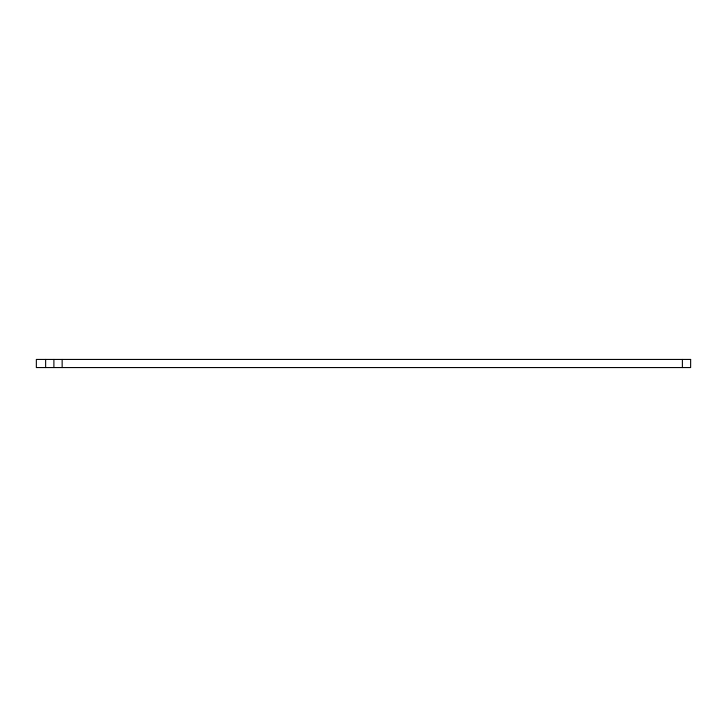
<?xml version="1.0" encoding="UTF-8"?>
<svg xmlns="http://www.w3.org/2000/svg" width="727" height="727" viewBox="0 0 727 727"><rect width="100%" height="100%" fill="white"/><g stroke="black" fill="none" stroke-linecap="round" stroke-linejoin="round"><path stroke-width="1.09" d="M682.389 359.438L682.389 367.562M62.149 359.438L62.149 367.562M53.898 359.438L53.898 367.562M45.637 359.438L45.637 367.562M690.632 359.438L36.35 359.438L36.35 367.562L690.632 367.562L690.65 359.438"/></g></svg>
